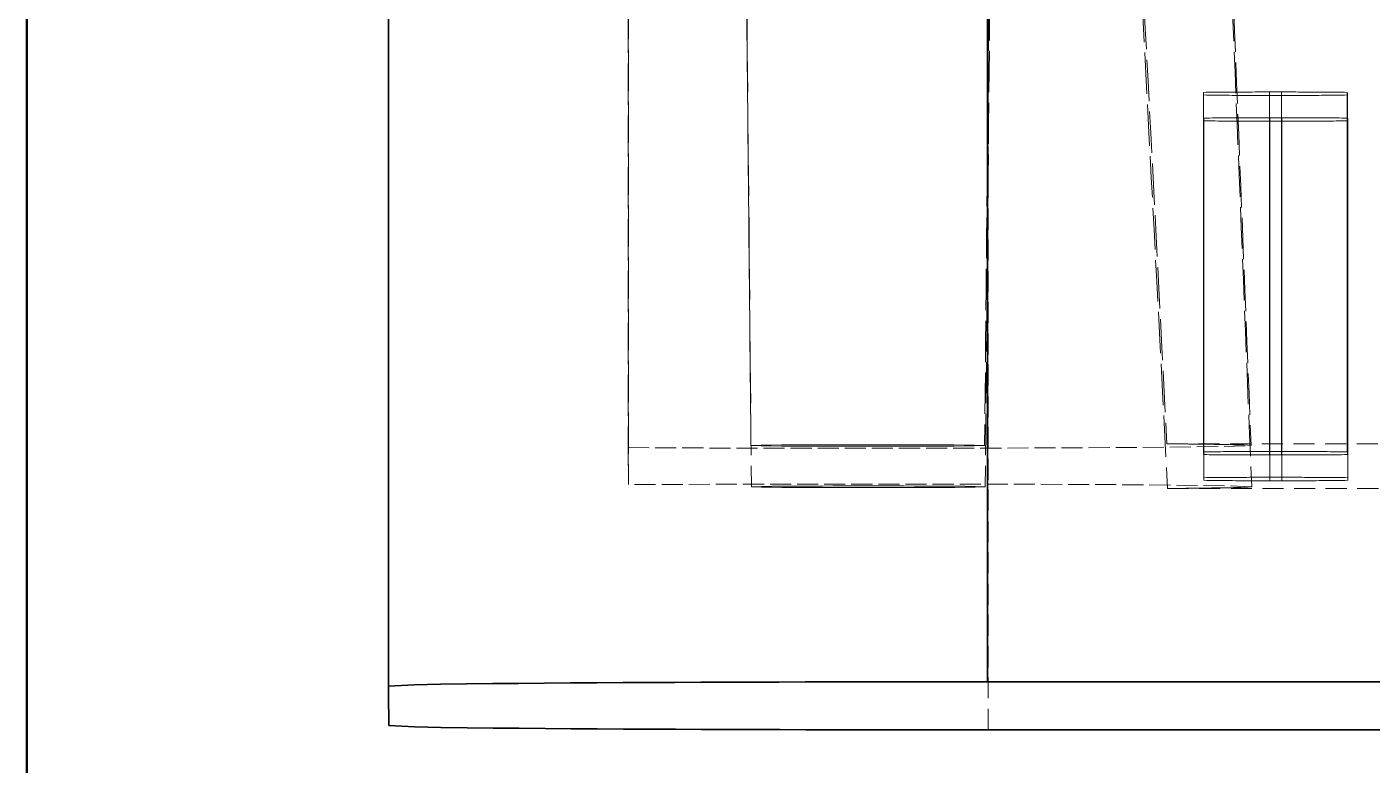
# Model space of a CAD drawing. Header units: millimetres. Extents: x 10 to 410, y 10 to 287.
# Drawn here: x 10 to 41.89, y 201.7 to 219.2 of the extents above; entities that cross this region are included whole.
import ezdxf

# ---------------------------------------------------------------- set-up
doc = ezdxf.new("R2010")
doc.units = ezdxf.units.MM
doc.linetypes.add('DASHED', pattern=[0.75, 0.5, -0.25])
for name, color, linetype, lineweight in [('BORDER', 7, 'CONTINUOUS', 50), ('HIDDEN', 8, 'DASHED', 18), ('VISIBLE', 7, 'CONTINUOUS', 35)]:
    doc.layers.add(name, color=color, linetype=linetype, lineweight=lineweight)

msp = doc.modelspace()

# ---------------------------------------------------------------- linework, layer by layer
at = {"layer": 'BORDER'}
msp.add_lwpolyline([(10, 10), (410, 10), (410, 287), (10, 287)], close=True, dxfattribs=at)
at = {"layer": 'HIDDEN'}
for points in [[(37.024, 209.321), (36.961, 210.551), (36.897, 211.78), (36.834, 213.009), (36.77, 214.239), (36.706, 215.468), (36.641, 216.697), (36.577, 217.926), (36.512, 219.156), (36.447, 220.385), (36.381, 221.614), (36.316, 222.843), (36.25, 224.073), (36.183, 225.302), (36.117, 226.531), (36.05, 227.76), (35.983, 228.989), (35.915, 230.218), (35.847, 231.448), (35.779, 232.677), (35.71, 233.906), (35.641, 235.135), (35.571, 236.364), (35.501, 237.593)], [(24.251, 209.23), (24.251, 210.459), (24.251, 211.689), (24.251, 212.919), (24.251, 214.148), (24.251, 215.378), (24.251, 216.608), (24.251, 217.837), (24.251, 219.067), (24.251, 220.297), (24.251, 221.526), (24.251, 222.756), (24.251, 223.986), (24.251, 225.215), (24.251, 226.445), (24.251, 227.675), (24.251, 228.904), (24.251, 230.134), (24.251, 231.364), (24.251, 232.593), (24.251, 233.823), (24.251, 235.053), (24.251, 236.282), (24.251, 237.512)], [(27.163, 209.28), (27.152, 210.51), (27.14, 211.739), (27.128, 212.968), (27.116, 214.197), (27.105, 215.426), (27.093, 216.656), (27.081, 217.885), (27.07, 219.114), (27.058, 220.343), (27.046, 221.572), (27.035, 222.802), (27.023, 224.031), (27.011, 225.26), (26.999, 226.489), (26.988, 227.718), (26.976, 228.948), (26.964, 230.177), (26.953, 231.406), (26.941, 232.635), (26.929, 233.864), (26.917, 235.093), (26.906, 236.323), (26.894, 237.552)], [(32.704, 209.28), (32.716, 210.51), (32.727, 211.739), (32.739, 212.968), (32.751, 214.197), (32.763, 215.426), (32.774, 216.656), (32.786, 217.885), (32.798, 219.114), (32.809, 220.343), (32.821, 221.572), (32.833, 222.802), (32.845, 224.031), (32.856, 225.26), (32.868, 226.489), (32.88, 227.718), (32.891, 228.948), (32.903, 230.177), (32.915, 231.406), (32.927, 232.635), (32.938, 233.864), (32.95, 235.093), (32.962, 236.323), (32.973, 237.552)], [(37.89, 237.552), (37.939, 236.323), (37.988, 235.094), (38.037, 233.864), (38.086, 232.635), (38.136, 231.406), (38.185, 230.177), (38.234, 228.948), (38.283, 227.718), (38.332, 226.489), (38.381, 225.26), (38.431, 224.031), (38.48, 222.802), (38.529, 221.572), (38.578, 220.343), (38.627, 219.114), (38.676, 217.885), (38.726, 216.656), (38.775, 215.426), (38.824, 214.197), (38.873, 212.968), (38.922, 211.739), (38.971, 210.51), (39.021, 209.28)], [(18.581, 202.64), (18.581, 204.122), (18.581, 205.604), (18.581, 207.087), (18.581, 208.569), (18.581, 210.052), (18.581, 211.534), (18.581, 213.017), (18.581, 214.499), (18.581, 215.982), (18.581, 217.464), (18.581, 218.946), (18.581, 220.429), (18.581, 221.911), (18.581, 223.394), (18.581, 224.876), (18.581, 226.359), (18.581, 227.841), (18.581, 229.324), (18.581, 230.806), (18.581, 232.288), (18.581, 233.771), (18.581, 235.253), (18.581, 236.736)], [(32.789, 202.538), (32.789, 204.02), (32.789, 205.503), (32.789, 206.985), (32.789, 208.467), (32.789, 209.95), (32.789, 211.432), (32.789, 212.915), (32.789, 214.397), (32.789, 215.88), (32.789, 217.362), (32.789, 218.844), (32.789, 220.327), (32.789, 221.809), (32.789, 223.292), (32.789, 224.774), (32.789, 226.257), (32.789, 227.739), (32.789, 229.222), (32.789, 230.704), (32.789, 232.186), (32.789, 233.669), (32.789, 235.151), (32.789, 236.634)], [(24.263, 236.613), (24.263, 235.385), (24.263, 234.156), (24.263, 232.927), (24.263, 231.698), (24.263, 230.47), (24.263, 229.241), (24.263, 228.012), (24.263, 226.783), (24.263, 225.555), (24.263, 224.326), (24.263, 223.097), (24.263, 221.869), (24.263, 220.64), (24.263, 219.411), (24.263, 218.182), (24.263, 216.954), (24.263, 215.725), (24.263, 214.496), (24.263, 213.268), (24.263, 212.039), (24.263, 210.81), (24.263, 209.581), (24.263, 208.353)], [(27.176, 208.302), (27.165, 209.531), (27.153, 210.76), (27.141, 211.989), (27.129, 213.219), (27.118, 214.448), (27.106, 215.677), (27.094, 216.906), (27.083, 218.135), (27.071, 219.365), (27.059, 220.594), (27.048, 221.823), (27.036, 223.052), (27.024, 224.281), (27.012, 225.511), (27.001, 226.74), (26.989, 227.969), (26.977, 229.198), (26.966, 230.427), (26.954, 231.657), (26.942, 232.886), (26.93, 234.115), (26.919, 235.344), (26.907, 236.573)], [(32.717, 208.302), (32.729, 209.531), (32.74, 210.76), (32.752, 211.989), (32.764, 213.219), (32.776, 214.448), (32.787, 215.677), (32.799, 216.906), (32.811, 218.135), (32.822, 219.365), (32.834, 220.594), (32.846, 221.823), (32.858, 223.052), (32.869, 224.281), (32.881, 225.511), (32.893, 226.74), (32.904, 227.969), (32.916, 229.198), (32.928, 230.427), (32.94, 231.657), (32.951, 232.886), (32.963, 234.115), (32.975, 235.344), (32.986, 236.573)], [(37.038, 208.261), (36.975, 209.49), (36.911, 210.72), (36.848, 211.949), (36.784, 213.178), (36.72, 214.408), (36.655, 215.637), (36.591, 216.866), (36.526, 218.096), (36.461, 219.325), (36.396, 220.554), (36.33, 221.783), (36.264, 223.013), (36.198, 224.242), (36.131, 225.471), (36.064, 226.7), (35.997, 227.929), (35.929, 229.158), (35.861, 230.387), (35.793, 231.616), (35.724, 232.845), (35.655, 234.075), (35.585, 235.304), (35.515, 236.533)], [(37.903, 236.573), (37.952, 235.344), (38.001, 234.115), (38.05, 232.886), (38.099, 231.657), (38.149, 230.427), (38.198, 229.198), (38.247, 227.969), (38.296, 226.74), (38.345, 225.511), (38.394, 224.281), (38.444, 223.052), (38.493, 221.823), (38.542, 220.594), (38.591, 219.365), (38.64, 218.135), (38.689, 216.906), (38.739, 215.677), (38.788, 214.448), (38.837, 213.219), (38.886, 211.989), (38.935, 210.76), (38.984, 209.531), (39.034, 208.302)], [(37.892, 217.651), (37.959, 217.654), (38.027, 217.655), (38.095, 217.656), (38.163, 217.657), (38.231, 217.658), (38.299, 217.658), (38.367, 217.659), (38.435, 217.659), (38.503, 217.659), (38.571, 217.66), (38.639, 217.66), (38.707, 217.66), (38.775, 217.661), (38.843, 217.661), (38.911, 217.661), (38.979, 217.661), (39.047, 217.661), (39.115, 217.662), (39.183, 217.662), (39.251, 217.662), (39.318, 217.662), (39.386, 217.662), (39.454, 217.662)], [(37.892, 217.651), (37.892, 217.648), (37.892, 217.645), (37.892, 217.643), (37.892, 217.64), (37.892, 217.638), (37.892, 217.635), (37.892, 217.633), (37.892, 217.63), (37.892, 217.627), (37.892, 217.625), (37.892, 217.622), (37.892, 217.62), (37.892, 217.617), (37.892, 217.615), (37.892, 217.612), (37.892, 217.609), (37.892, 217.607), (37.892, 217.604), (37.892, 217.602), (37.892, 217.599), (37.892, 217.597), (37.892, 217.594), (37.893, 217.591)], [(37.892, 217.651), (37.892, 217.651), (37.892, 217.651), (37.892, 217.651), (37.892, 217.651), (37.892, 217.651), (37.892, 217.651), (37.892, 217.651), (37.892, 217.651), (37.892, 217.651), (37.892, 217.651), (37.892, 217.651), (37.892, 217.651), (37.892, 217.651), (37.892, 217.651), (37.892, 217.651), (37.892, 217.651), (37.892, 217.651), (37.892, 217.651), (37.892, 217.651), (37.892, 217.651), (37.892, 217.651), (37.892, 217.651), (37.892, 217.651)], [(37.892, 209.127), (37.892, 209.497), (37.892, 209.868), (37.892, 210.238), (37.892, 210.609), (37.892, 210.98), (37.892, 211.35), (37.892, 211.721), (37.892, 212.091), (37.892, 212.462), (37.892, 212.833), (37.892, 213.203), (37.892, 213.574), (37.892, 213.944), (37.892, 214.315), (37.892, 214.686), (37.892, 215.056), (37.892, 215.427), (37.892, 215.798), (37.892, 216.168), (37.892, 216.539), (37.892, 216.909), (37.892, 217.28), (37.892, 217.651)], [(37.892, 209.127), (37.892, 209.497), (37.892, 209.868), (37.892, 210.238), (37.892, 210.609), (37.892, 210.98), (37.892, 211.35), (37.892, 211.721), (37.892, 212.091), (37.892, 212.462), (37.892, 212.833), (37.892, 213.203), (37.892, 213.574), (37.892, 213.944), (37.892, 214.315), (37.892, 214.686), (37.892, 215.056), (37.892, 215.427), (37.892, 215.798), (37.892, 216.168), (37.892, 216.539), (37.892, 216.909), (37.892, 217.28), (37.892, 217.651)], [(37.893, 217.591), (37.96, 217.588), (38.028, 217.587), (38.096, 217.586), (38.164, 217.585), (38.232, 217.584), (38.3, 217.584), (38.368, 217.583), (38.436, 217.583), (38.504, 217.583), (38.572, 217.582), (38.64, 217.582), (38.708, 217.582), (38.776, 217.581), (38.844, 217.581), (38.912, 217.581), (38.98, 217.581), (39.048, 217.581), (39.116, 217.581), (39.184, 217.58), (39.252, 217.58), (39.32, 217.58), (39.387, 217.58), (39.455, 217.58)], [(37.893, 209.067), (37.893, 209.438), (37.893, 209.809), (37.893, 210.179), (37.893, 210.55), (37.893, 210.92), (37.893, 211.291), (37.893, 211.662), (37.893, 212.032), (37.893, 212.403), (37.893, 212.774), (37.893, 213.144), (37.893, 213.515), (37.893, 213.885), (37.893, 214.256), (37.893, 214.627), (37.893, 214.997), (37.893, 215.368), (37.893, 215.738), (37.893, 216.109), (37.893, 216.48), (37.893, 216.85), (37.893, 217.221), (37.893, 217.591)], [(39.454, 217.662), (39.467, 217.662), (39.479, 217.662), (39.491, 217.662), (39.504, 217.662), (39.516, 217.662), (39.528, 217.662), (39.541, 217.662), (39.553, 217.662), (39.566, 217.662), (39.578, 217.662), (39.59, 217.662), (39.603, 217.662), (39.615, 217.662), (39.627, 217.662), (39.64, 217.662), (39.652, 217.662), (39.664, 217.662), (39.677, 217.662), (39.689, 217.662), (39.701, 217.662), (39.714, 217.662), (39.726, 217.662), (39.738, 217.662)], [(39.454, 209.138), (39.454, 209.508), (39.454, 209.879), (39.454, 210.25), (39.454, 210.62), (39.454, 210.991), (39.454, 211.361), (39.454, 211.732), (39.454, 212.103), (39.454, 212.473), (39.454, 212.844), (39.454, 213.214), (39.454, 213.585), (39.454, 213.956), (39.454, 214.326), (39.454, 214.697), (39.454, 215.068), (39.454, 215.438), (39.454, 215.809), (39.454, 216.179), (39.454, 216.55), (39.454, 216.921), (39.454, 217.291), (39.454, 217.662)], [(39.455, 217.58), (39.468, 217.58), (39.48, 217.58), (39.493, 217.58), (39.505, 217.58), (39.517, 217.58), (39.53, 217.58), (39.542, 217.58), (39.554, 217.58), (39.567, 217.58), (39.579, 217.58), (39.591, 217.58), (39.604, 217.58), (39.616, 217.58), (39.628, 217.58), (39.641, 217.58), (39.653, 217.58), (39.665, 217.58), (39.678, 217.58), (39.69, 217.58), (39.703, 217.58), (39.715, 217.58), (39.727, 217.58), (39.74, 217.58)], [(39.455, 209.056), (39.455, 209.427), (39.455, 209.797), (39.455, 210.168), (39.455, 210.539), (39.455, 210.909), (39.455, 211.28), (39.455, 211.65), (39.455, 212.021), (39.455, 212.392), (39.455, 212.762), (39.455, 213.133), (39.455, 213.504), (39.455, 213.874), (39.455, 214.245), (39.455, 214.615), (39.455, 214.986), (39.455, 215.357), (39.455, 215.727), (39.455, 216.098), (39.455, 216.468), (39.455, 216.839), (39.455, 217.21), (39.455, 217.58)], [(39.738, 217.662), (39.806, 217.662), (39.874, 217.662), (39.942, 217.662), (40.01, 217.662), (40.078, 217.662), (40.146, 217.661), (40.214, 217.661), (40.282, 217.661), (40.35, 217.661), (40.418, 217.661), (40.486, 217.66), (40.554, 217.66), (40.622, 217.66), (40.69, 217.659), (40.758, 217.659), (40.826, 217.659), (40.894, 217.658), (40.962, 217.658), (41.03, 217.657), (41.098, 217.656), (41.166, 217.655), (41.234, 217.654), (41.301, 217.651)], [(39.738, 209.138), (39.738, 209.508), (39.738, 209.879), (39.738, 210.25), (39.738, 210.62), (39.738, 210.991), (39.738, 211.361), (39.738, 211.732), (39.738, 212.103), (39.738, 212.473), (39.738, 212.844), (39.738, 213.214), (39.738, 213.585), (39.738, 213.956), (39.738, 214.326), (39.738, 214.697), (39.738, 215.068), (39.738, 215.438), (39.738, 215.809), (39.738, 216.179), (39.738, 216.55), (39.738, 216.921), (39.738, 217.291), (39.738, 217.662)], [(39.74, 217.58), (39.808, 217.58), (39.875, 217.58), (39.943, 217.58), (40.011, 217.58), (40.079, 217.581), (40.147, 217.581), (40.215, 217.581), (40.283, 217.581), (40.351, 217.581), (40.419, 217.581), (40.487, 217.582), (40.555, 217.582), (40.623, 217.582), (40.691, 217.583), (40.759, 217.583), (40.827, 217.583), (40.895, 217.584), (40.963, 217.584), (41.031, 217.585), (41.099, 217.586), (41.166, 217.587), (41.234, 217.588), (41.302, 217.591)], [(39.74, 209.056), (39.74, 209.427), (39.74, 209.797), (39.74, 210.168), (39.74, 210.539), (39.74, 210.909), (39.74, 211.28), (39.74, 211.65), (39.74, 212.021), (39.74, 212.392), (39.74, 212.762), (39.74, 213.133), (39.74, 213.504), (39.74, 213.874), (39.74, 214.245), (39.74, 214.615), (39.74, 214.986), (39.74, 215.357), (39.74, 215.727), (39.74, 216.098), (39.74, 216.468), (39.74, 216.839), (39.74, 217.21), (39.74, 217.58)], [(41.301, 217.651), (41.301, 217.648), (41.301, 217.645), (41.302, 217.643), (41.302, 217.64), (41.302, 217.638), (41.302, 217.635), (41.302, 217.633), (41.302, 217.63), (41.302, 217.627), (41.302, 217.625), (41.302, 217.622), (41.302, 217.62), (41.302, 217.617), (41.302, 217.615), (41.302, 217.612), (41.302, 217.609), (41.302, 217.607), (41.302, 217.604), (41.302, 217.602), (41.302, 217.599), (41.302, 217.597), (41.302, 217.594), (41.302, 217.591)], [(41.301, 209.127), (41.301, 209.497), (41.301, 209.868), (41.301, 210.238), (41.301, 210.609), (41.301, 210.98), (41.301, 211.35), (41.301, 211.721), (41.301, 212.091), (41.301, 212.462), (41.301, 212.833), (41.301, 213.203), (41.301, 213.574), (41.301, 213.944), (41.301, 214.315), (41.301, 214.686), (41.301, 215.056), (41.301, 215.427), (41.301, 215.798), (41.301, 216.168), (41.301, 216.539), (41.301, 216.909), (41.301, 217.28), (41.301, 217.651)], [(41.302, 217.591), (41.302, 217.591), (41.302, 217.591), (41.302, 217.591), (41.302, 217.591), (41.302, 217.591), (41.302, 217.591), (41.302, 217.591), (41.302, 217.591), (41.302, 217.591), (41.302, 217.591), (41.302, 217.591), (41.302, 217.591), (41.302, 217.591), (41.302, 217.591), (41.302, 217.591), (41.302, 217.591), (41.302, 217.591), (41.302, 217.591), (41.302, 217.591), (41.302, 217.591), (41.302, 217.591), (41.302, 217.591), (41.302, 217.591)], [(41.302, 209.067), (41.302, 209.438), (41.302, 209.809), (41.302, 210.179), (41.302, 210.55), (41.302, 210.92), (41.302, 211.291), (41.302, 211.662), (41.302, 212.032), (41.302, 212.403), (41.302, 212.774), (41.302, 213.144), (41.302, 213.515), (41.302, 213.885), (41.302, 214.256), (41.302, 214.627), (41.302, 214.997), (41.302, 215.368), (41.302, 215.738), (41.302, 216.109), (41.302, 216.48), (41.302, 216.85), (41.302, 217.221), (41.302, 217.591)], [(41.302, 209.067), (41.302, 209.438), (41.302, 209.809), (41.302, 210.179), (41.302, 210.55), (41.302, 210.92), (41.302, 211.291), (41.302, 211.662), (41.302, 212.032), (41.302, 212.403), (41.302, 212.774), (41.302, 213.144), (41.302, 213.515), (41.302, 213.885), (41.302, 214.256), (41.302, 214.627), (41.302, 214.997), (41.302, 215.368), (41.302, 215.738), (41.302, 216.109), (41.302, 216.48), (41.302, 216.85), (41.302, 217.221), (41.302, 217.591)], [(37.9, 217.039), (37.968, 217.042), (38.036, 217.044), (38.103, 217.045), (38.171, 217.045), (38.239, 217.046), (38.307, 217.047), (38.375, 217.047), (38.443, 217.047), (38.511, 217.048), (38.579, 217.048), (38.647, 217.049), (38.715, 217.049), (38.783, 217.049), (38.851, 217.049), (38.919, 217.049), (38.987, 217.05), (39.055, 217.05), (39.123, 217.05), (39.191, 217.05), (39.259, 217.05), (39.327, 217.05), (39.395, 217.05), (39.462, 217.05)], [(37.9, 217.039), (37.9, 217.036), (37.9, 217.034), (37.9, 217.031), (37.9, 217.029), (37.9, 217.026), (37.9, 217.024), (37.9, 217.021), (37.9, 217.018), (37.9, 217.016), (37.9, 217.013), (37.9, 217.011), (37.9, 217.008), (37.9, 217.006), (37.9, 217.003), (37.9, 217), (37.9, 216.998), (37.9, 216.995), (37.9, 216.993), (37.9, 216.99), (37.901, 216.988), (37.901, 216.985), (37.901, 216.982), (37.901, 216.98)], [(37.9, 217.039), (37.9, 217.039), (37.9, 217.039), (37.9, 217.039), (37.9, 217.039), (37.9, 217.039), (37.9, 217.039), (37.9, 217.039), (37.9, 217.039), (37.9, 217.039), (37.9, 217.039), (37.9, 217.039), (37.9, 217.039), (37.9, 217.039), (37.9, 217.039), (37.9, 217.039), (37.9, 217.039), (37.9, 217.039), (37.9, 217.039), (37.9, 217.039), (37.9, 217.039), (37.9, 217.039), (37.9, 217.039), (37.9, 217.039)], [(37.9, 208.515), (37.9, 208.886), (37.9, 209.256), (37.9, 209.627), (37.9, 209.997), (37.9, 210.368), (37.9, 210.739), (37.9, 211.109), (37.9, 211.48), (37.9, 211.85), (37.9, 212.221), (37.9, 212.592), (37.9, 212.962), (37.9, 213.333), (37.9, 213.703), (37.9, 214.074), (37.9, 214.445), (37.9, 214.815), (37.9, 215.186), (37.9, 215.557), (37.9, 215.927), (37.9, 216.298), (37.9, 216.668), (37.9, 217.039)], [(37.9, 208.515), (37.9, 208.886), (37.9, 209.256), (37.9, 209.627), (37.9, 209.997), (37.9, 210.368), (37.9, 210.739), (37.9, 211.109), (37.9, 211.48), (37.9, 211.85), (37.9, 212.221), (37.9, 212.592), (37.9, 212.962), (37.9, 213.333), (37.9, 213.703), (37.9, 214.074), (37.9, 214.445), (37.9, 214.815), (37.9, 215.186), (37.9, 215.557), (37.9, 215.927), (37.9, 216.298), (37.9, 216.668), (37.9, 217.039)], [(37.901, 216.98), (37.968, 216.977), (38.036, 216.975), (38.104, 216.974), (38.172, 216.974), (38.24, 216.973), (38.308, 216.972), (38.376, 216.972), (38.444, 216.971), (38.512, 216.971), (38.58, 216.971), (38.648, 216.97), (38.716, 216.97), (38.784, 216.97), (38.852, 216.97), (38.92, 216.969), (38.988, 216.969), (39.056, 216.969), (39.124, 216.969), (39.192, 216.969), (39.26, 216.969), (39.328, 216.969), (39.396, 216.969), (39.464, 216.969)], [(37.901, 208.456), (37.901, 208.826), (37.901, 209.197), (37.901, 209.568), (37.901, 209.938), (37.901, 210.309), (37.901, 210.679), (37.901, 211.05), (37.901, 211.421), (37.901, 211.791), (37.901, 212.162), (37.901, 212.533), (37.901, 212.903), (37.901, 213.274), (37.901, 213.644), (37.901, 214.015), (37.901, 214.386), (37.901, 214.756), (37.901, 215.127), (37.901, 215.497), (37.901, 215.868), (37.901, 216.239), (37.901, 216.609), (37.901, 216.98)], [(39.462, 217.05), (39.475, 217.05), (39.487, 217.05), (39.5, 217.05), (39.512, 217.05), (39.524, 217.05), (39.537, 217.05), (39.549, 217.05), (39.561, 217.05), (39.574, 217.05), (39.586, 217.05), (39.598, 217.05), (39.611, 217.05), (39.623, 217.05), (39.635, 217.05), (39.648, 217.05), (39.66, 217.05), (39.672, 217.05), (39.685, 217.05), (39.697, 217.05), (39.71, 217.05), (39.722, 217.05), (39.734, 217.05), (39.747, 217.05)], [(39.462, 208.526), (39.462, 208.897), (39.462, 209.267), (39.462, 209.638), (39.462, 210.009), (39.462, 210.379), (39.462, 210.75), (39.462, 211.12), (39.462, 211.491), (39.462, 211.862), (39.462, 212.232), (39.462, 212.603), (39.462, 212.973), (39.462, 213.344), (39.462, 213.715), (39.462, 214.085), (39.462, 214.456), (39.462, 214.827), (39.462, 215.197), (39.462, 215.568), (39.462, 215.938), (39.462, 216.309), (39.462, 216.68), (39.462, 217.05)], [(39.464, 216.969), (39.476, 216.969), (39.488, 216.969), (39.501, 216.969), (39.513, 216.969), (39.525, 216.969), (39.538, 216.969), (39.55, 216.969), (39.562, 216.969), (39.575, 216.969), (39.587, 216.969), (39.599, 216.969), (39.612, 216.969), (39.624, 216.969), (39.637, 216.969), (39.649, 216.969), (39.661, 216.969), (39.674, 216.969), (39.686, 216.969), (39.698, 216.969), (39.711, 216.969), (39.723, 216.969), (39.735, 216.969), (39.748, 216.969)], [(39.464, 208.445), (39.464, 208.815), (39.464, 209.186), (39.464, 209.556), (39.464, 209.927), (39.464, 210.298), (39.464, 210.668), (39.464, 211.039), (39.464, 211.409), (39.464, 211.78), (39.464, 212.151), (39.464, 212.521), (39.464, 212.892), (39.464, 213.263), (39.464, 213.633), (39.464, 214.004), (39.464, 214.374), (39.464, 214.745), (39.464, 215.116), (39.464, 215.486), (39.464, 215.857), (39.464, 216.227), (39.464, 216.598), (39.464, 216.969)], [(39.747, 217.05), (39.815, 217.05), (39.883, 217.05), (39.951, 217.05), (40.018, 217.05), (40.086, 217.05), (40.154, 217.05), (40.222, 217.05), (40.29, 217.049), (40.358, 217.049), (40.426, 217.049), (40.494, 217.049), (40.562, 217.049), (40.63, 217.048), (40.698, 217.048), (40.766, 217.047), (40.834, 217.047), (40.902, 217.047), (40.97, 217.046), (41.038, 217.045), (41.106, 217.045), (41.174, 217.044), (41.242, 217.042), (41.31, 217.039)], [(39.747, 208.526), (39.747, 208.897), (39.747, 209.267), (39.747, 209.638), (39.747, 210.009), (39.747, 210.379), (39.747, 210.75), (39.747, 211.12), (39.747, 211.491), (39.747, 211.862), (39.747, 212.232), (39.747, 212.603), (39.747, 212.973), (39.747, 213.344), (39.747, 213.715), (39.747, 214.085), (39.747, 214.456), (39.747, 214.827), (39.747, 215.197), (39.747, 215.568), (39.747, 215.938), (39.747, 216.309), (39.747, 216.68), (39.747, 217.05)], [(39.748, 216.969), (39.816, 216.969), (39.884, 216.969), (39.952, 216.969), (40.02, 216.969), (40.087, 216.969), (40.155, 216.969), (40.223, 216.969), (40.291, 216.969), (40.359, 216.97), (40.427, 216.97), (40.495, 216.97), (40.563, 216.97), (40.631, 216.971), (40.699, 216.971), (40.767, 216.971), (40.835, 216.972), (40.903, 216.972), (40.971, 216.973), (41.039, 216.974), (41.107, 216.974), (41.175, 216.975), (41.243, 216.977), (41.31, 216.98)], [(39.748, 208.445), (39.748, 208.815), (39.748, 209.186), (39.748, 209.556), (39.748, 209.927), (39.748, 210.298), (39.748, 210.668), (39.748, 211.039), (39.748, 211.409), (39.748, 211.78), (39.748, 212.151), (39.748, 212.521), (39.748, 212.892), (39.748, 213.263), (39.748, 213.633), (39.748, 214.004), (39.748, 214.374), (39.748, 214.745), (39.748, 215.116), (39.748, 215.486), (39.748, 215.857), (39.748, 216.227), (39.748, 216.598), (39.748, 216.969)], [(41.31, 217.039), (41.31, 217.036), (41.31, 217.034), (41.31, 217.031), (41.31, 217.029), (41.31, 217.026), (41.31, 217.024), (41.31, 217.021), (41.31, 217.018), (41.31, 217.016), (41.31, 217.013), (41.31, 217.011), (41.31, 217.008), (41.31, 217.006), (41.31, 217.003), (41.31, 217), (41.31, 216.998), (41.31, 216.995), (41.31, 216.993), (41.31, 216.99), (41.31, 216.988), (41.31, 216.985), (41.31, 216.982), (41.31, 216.98)], [(41.31, 208.515), (41.31, 208.886), (41.31, 209.256), (41.31, 209.627), (41.31, 209.997), (41.31, 210.368), (41.31, 210.739), (41.31, 211.109), (41.31, 211.48), (41.31, 211.85), (41.31, 212.221), (41.31, 212.592), (41.31, 212.962), (41.31, 213.333), (41.31, 213.703), (41.31, 214.074), (41.31, 214.445), (41.31, 214.815), (41.31, 215.186), (41.31, 215.557), (41.31, 215.927), (41.31, 216.298), (41.31, 216.668), (41.31, 217.039)], [(41.31, 216.98), (41.31, 216.98), (41.31, 216.98), (41.31, 216.98), (41.31, 216.98), (41.31, 216.98), (41.31, 216.98), (41.31, 216.98), (41.31, 216.98), (41.31, 216.98), (41.31, 216.98), (41.31, 216.98), (41.31, 216.98), (41.31, 216.98), (41.31, 216.98), (41.31, 216.98), (41.31, 216.98), (41.31, 216.98), (41.31, 216.98), (41.31, 216.98), (41.31, 216.98), (41.31, 216.98), (41.31, 216.98), (41.31, 216.98)], [(41.31, 208.456), (41.31, 208.826), (41.31, 209.197), (41.31, 209.568), (41.31, 209.938), (41.31, 210.309), (41.31, 210.679), (41.31, 211.05), (41.31, 211.421), (41.31, 211.791), (41.31, 212.162), (41.31, 212.533), (41.31, 212.903), (41.31, 213.274), (41.31, 213.644), (41.31, 214.015), (41.31, 214.386), (41.31, 214.756), (41.31, 215.127), (41.31, 215.497), (41.31, 215.868), (41.31, 216.239), (41.31, 216.609), (41.31, 216.98)], [(41.31, 208.456), (41.31, 208.826), (41.31, 209.197), (41.31, 209.568), (41.31, 209.938), (41.31, 210.309), (41.31, 210.679), (41.31, 211.05), (41.31, 211.421), (41.31, 211.791), (41.31, 212.162), (41.31, 212.533), (41.31, 212.903), (41.31, 213.274), (41.31, 213.644), (41.31, 214.015), (41.31, 214.386), (41.31, 214.756), (41.31, 215.127), (41.31, 215.497), (41.31, 215.868), (41.31, 216.239), (41.31, 216.609), (41.31, 216.98)], [(24.251, 209.23), (24.894, 209.226), (25.536, 209.223), (26.178, 209.221), (26.82, 209.219), (27.462, 209.218), (28.105, 209.217), (28.747, 209.216), (29.389, 209.215), (30.031, 209.215), (30.673, 209.215), (31.315, 209.216), (31.958, 209.217), (32.6, 209.218), (33.242, 209.22), (33.884, 209.222), (34.526, 209.224), (35.169, 209.227), (35.811, 209.231), (36.453, 209.235), (37.095, 209.24), (37.737, 209.247), (38.379, 209.256), (39.021, 209.28)], [(24.251, 209.23), (24.252, 209.191), (24.253, 209.153), (24.253, 209.115), (24.254, 209.077), (24.254, 209.039), (24.255, 209.001), (24.255, 208.963), (24.256, 208.925), (24.256, 208.886), (24.257, 208.848), (24.257, 208.81), (24.258, 208.772), (24.258, 208.734), (24.259, 208.696), (24.259, 208.658), (24.26, 208.62), (24.26, 208.581), (24.261, 208.543), (24.261, 208.505), (24.262, 208.467), (24.262, 208.429), (24.263, 208.391), (24.263, 208.353)], [(27.163, 209.28), (27.404, 209.289), (27.645, 209.292), (27.886, 209.294), (28.127, 209.296), (28.368, 209.297), (28.609, 209.298), (28.849, 209.299), (29.09, 209.299), (29.331, 209.3), (29.572, 209.3), (29.813, 209.3), (30.054, 209.3), (30.295, 209.3), (30.536, 209.3), (30.777, 209.299), (31.018, 209.299), (31.259, 209.298), (31.5, 209.297), (31.741, 209.296), (31.982, 209.294), (32.222, 209.292), (32.463, 209.289), (32.704, 209.28)], [(32.704, 209.28), (32.464, 209.272), (32.223, 209.269), (31.982, 209.267), (31.741, 209.265), (31.5, 209.264), (31.259, 209.263), (31.018, 209.262), (30.777, 209.262), (30.536, 209.261), (30.295, 209.261), (30.054, 209.261), (29.813, 209.261), (29.572, 209.261), (29.331, 209.261), (29.09, 209.262), (28.85, 209.262), (28.609, 209.263), (28.368, 209.264), (28.127, 209.265), (27.886, 209.267), (27.645, 209.269), (27.404, 209.272), (27.163, 209.28)], [(32.704, 209.28), (32.704, 209.28), (32.704, 209.28), (32.704, 209.28), (32.704, 209.28), (32.704, 209.28), (32.704, 209.28), (32.704, 209.28), (32.704, 209.28), (32.704, 209.28), (32.704, 209.28), (32.704, 209.28), (32.704, 209.28), (32.704, 209.28), (32.704, 209.28), (32.704, 209.28), (32.704, 209.28), (32.704, 209.28), (32.704, 209.28), (32.704, 209.28), (32.704, 209.28), (32.704, 209.28), (32.704, 209.28), (32.704, 209.28)], [(39.021, 209.28), (38.935, 209.289), (38.848, 209.293), (38.761, 209.296), (38.674, 209.298), (38.587, 209.3), (38.5, 209.302), (38.414, 209.304), (38.327, 209.305), (38.24, 209.307), (38.153, 209.308), (38.066, 209.31), (37.979, 209.311), (37.892, 209.312), (37.806, 209.313), (37.719, 209.314), (37.632, 209.315), (37.545, 209.316), (37.458, 209.317), (37.371, 209.318), (37.284, 209.319), (37.197, 209.32), (37.111, 209.32), (37.024, 209.321)], [(37.024, 209.321), (43.325, 209.321), (49.627, 209.321), (55.929, 209.321), (62.23, 209.321), (68.532, 209.321), (74.834, 209.321), (81.135, 209.321), (87.437, 209.321), (93.739, 209.321), (100.04, 209.321), (106.342, 209.321), (112.644, 209.321), (118.945, 209.321), (125.247, 209.321), (131.549, 209.321), (137.85, 209.321), (144.152, 209.321), (150.454, 209.321), (156.755, 209.321), (163.057, 209.321), (169.359, 209.321), (175.661, 209.321), (181.962, 209.321)], [(37.892, 209.127), (37.959, 209.13), (38.027, 209.131), (38.095, 209.132), (38.163, 209.133), (38.231, 209.134), (38.299, 209.134), (38.367, 209.135), (38.435, 209.135), (38.503, 209.135), (38.571, 209.136), (38.639, 209.136), (38.707, 209.136), (38.775, 209.137), (38.843, 209.137), (38.911, 209.137), (38.979, 209.137), (39.047, 209.137), (39.115, 209.137), (39.183, 209.138), (39.251, 209.138), (39.318, 209.138), (39.386, 209.138), (39.454, 209.138)], [(37.892, 209.127), (37.892, 209.124), (37.892, 209.121), (37.892, 209.119), (37.892, 209.116), (37.892, 209.114), (37.892, 209.111), (37.892, 209.109), (37.892, 209.106), (37.892, 209.103), (37.892, 209.101), (37.892, 209.098), (37.892, 209.096), (37.892, 209.093), (37.892, 209.091), (37.892, 209.088), (37.892, 209.085), (37.892, 209.083), (37.892, 209.08), (37.892, 209.078), (37.892, 209.075), (37.892, 209.073), (37.892, 209.07), (37.893, 209.067)], [(37.892, 209.127), (37.892, 209.127), (37.892, 209.127), (37.892, 209.127), (37.892, 209.127), (37.892, 209.127), (37.892, 209.127), (37.892, 209.127), (37.892, 209.127), (37.892, 209.127), (37.892, 209.127), (37.892, 209.127), (37.892, 209.127), (37.892, 209.127), (37.892, 209.127), (37.892, 209.127), (37.892, 209.127), (37.892, 209.127), (37.892, 209.127), (37.892, 209.127), (37.892, 209.127), (37.892, 209.127), (37.892, 209.127), (37.892, 209.127)], [(37.893, 209.067), (37.96, 209.064), (38.028, 209.063), (38.096, 209.062), (38.164, 209.061), (38.232, 209.06), (38.3, 209.06), (38.368, 209.059), (38.436, 209.059), (38.504, 209.059), (38.572, 209.058), (38.64, 209.058), (38.708, 209.058), (38.776, 209.057), (38.844, 209.057), (38.912, 209.057), (38.98, 209.057), (39.048, 209.057), (39.116, 209.056), (39.184, 209.056), (39.252, 209.056), (39.32, 209.056), (39.387, 209.056), (39.455, 209.056)], [(39.454, 209.138), (39.467, 209.138), (39.479, 209.138), (39.491, 209.138), (39.504, 209.138), (39.516, 209.138), (39.528, 209.138), (39.541, 209.138), (39.553, 209.138), (39.566, 209.138), (39.578, 209.138), (39.59, 209.138), (39.603, 209.138), (39.615, 209.138), (39.627, 209.138), (39.64, 209.138), (39.652, 209.138), (39.664, 209.138), (39.677, 209.138), (39.689, 209.138), (39.701, 209.138), (39.714, 209.138), (39.726, 209.138), (39.738, 209.138)], [(39.455, 209.056), (39.468, 209.056), (39.48, 209.056), (39.493, 209.056), (39.505, 209.056), (39.517, 209.056), (39.53, 209.056), (39.542, 209.056), (39.554, 209.056), (39.567, 209.056), (39.579, 209.056), (39.591, 209.056), (39.604, 209.056), (39.616, 209.056), (39.628, 209.056), (39.641, 209.056), (39.653, 209.056), (39.665, 209.056), (39.678, 209.056), (39.69, 209.056), (39.703, 209.056), (39.715, 209.056), (39.727, 209.056), (39.74, 209.056)], [(39.738, 209.138), (39.806, 209.138), (39.874, 209.138), (39.942, 209.138), (40.01, 209.138), (40.078, 209.137), (40.146, 209.137), (40.214, 209.137), (40.282, 209.137), (40.35, 209.137), (40.418, 209.137), (40.486, 209.136), (40.554, 209.136), (40.622, 209.136), (40.69, 209.135), (40.758, 209.135), (40.826, 209.135), (40.894, 209.134), (40.962, 209.134), (41.03, 209.133), (41.098, 209.132), (41.166, 209.131), (41.234, 209.13), (41.301, 209.127)], [(39.74, 209.056), (39.808, 209.056), (39.875, 209.056), (39.943, 209.056), (40.011, 209.056), (40.079, 209.056), (40.147, 209.057), (40.215, 209.057), (40.283, 209.057), (40.351, 209.057), (40.419, 209.057), (40.487, 209.058), (40.555, 209.058), (40.623, 209.058), (40.691, 209.059), (40.759, 209.059), (40.827, 209.059), (40.895, 209.06), (40.963, 209.06), (41.031, 209.061), (41.099, 209.062), (41.166, 209.063), (41.234, 209.064), (41.302, 209.067)], [(41.301, 209.127), (41.301, 209.124), (41.301, 209.121), (41.302, 209.119), (41.302, 209.116), (41.302, 209.114), (41.302, 209.111), (41.302, 209.109), (41.302, 209.106), (41.302, 209.103), (41.302, 209.101), (41.302, 209.098), (41.302, 209.096), (41.302, 209.093), (41.302, 209.091), (41.302, 209.088), (41.302, 209.085), (41.302, 209.083), (41.302, 209.08), (41.302, 209.078), (41.302, 209.075), (41.302, 209.073), (41.302, 209.07), (41.302, 209.067)], [(41.302, 209.067), (41.302, 209.067), (41.302, 209.067), (41.302, 209.067), (41.302, 209.067), (41.302, 209.067), (41.302, 209.067), (41.302, 209.067), (41.302, 209.067), (41.302, 209.067), (41.302, 209.067), (41.302, 209.067), (41.302, 209.067), (41.302, 209.067), (41.302, 209.067), (41.302, 209.067), (41.302, 209.067), (41.302, 209.067), (41.302, 209.067), (41.302, 209.067), (41.302, 209.067), (41.302, 209.067), (41.302, 209.067), (41.302, 209.067)], [(39.034, 208.302), (38.392, 208.326), (37.75, 208.335), (37.108, 208.342), (36.466, 208.347), (35.824, 208.352), (35.181, 208.355), (34.539, 208.358), (33.897, 208.361), (33.255, 208.363), (32.612, 208.364), (31.97, 208.365), (31.328, 208.366), (30.686, 208.367), (30.043, 208.367), (29.401, 208.367), (28.759, 208.367), (28.117, 208.366), (27.474, 208.365), (26.832, 208.363), (26.19, 208.361), (25.548, 208.359), (24.905, 208.356), (24.263, 208.353)], [(27.176, 208.302), (27.417, 208.31), (27.658, 208.313), (27.899, 208.315), (28.14, 208.317), (28.381, 208.318), (28.622, 208.319), (28.862, 208.32), (29.103, 208.321), (29.344, 208.321), (29.585, 208.322), (29.826, 208.322), (30.067, 208.322), (30.308, 208.322), (30.549, 208.321), (30.79, 208.321), (31.031, 208.32), (31.272, 208.319), (31.513, 208.318), (31.754, 208.317), (31.995, 208.315), (32.235, 208.313), (32.476, 208.31), (32.717, 208.302)], [(32.717, 208.302), (32.477, 208.294), (32.236, 208.291), (31.995, 208.288), (31.754, 208.287), (31.513, 208.285), (31.272, 208.284), (31.031, 208.284), (30.79, 208.283), (30.549, 208.282), (30.308, 208.282), (30.067, 208.282), (29.826, 208.282), (29.585, 208.282), (29.344, 208.282), (29.103, 208.283), (28.863, 208.284), (28.622, 208.284), (28.381, 208.285), (28.14, 208.287), (27.899, 208.288), (27.658, 208.291), (27.417, 208.294), (27.176, 208.302)], [(32.717, 208.302), (32.717, 208.302), (32.717, 208.302), (32.717, 208.302), (32.717, 208.302), (32.717, 208.302), (32.717, 208.302), (32.717, 208.302), (32.717, 208.302), (32.717, 208.302), (32.717, 208.302), (32.717, 208.302), (32.717, 208.302), (32.717, 208.302), (32.717, 208.302), (32.717, 208.302), (32.717, 208.302), (32.717, 208.302), (32.717, 208.302), (32.717, 208.302), (32.717, 208.302), (32.717, 208.302), (32.717, 208.302), (32.717, 208.302)], [(37.038, 208.261), (37.125, 208.262), (37.211, 208.263), (37.298, 208.264), (37.385, 208.264), (37.472, 208.265), (37.559, 208.266), (37.646, 208.267), (37.732, 208.268), (37.819, 208.269), (37.906, 208.27), (37.993, 208.272), (38.08, 208.273), (38.166, 208.274), (38.253, 208.275), (38.34, 208.277), (38.427, 208.278), (38.514, 208.28), (38.601, 208.282), (38.687, 208.284), (38.774, 208.286), (38.861, 208.289), (38.948, 208.293), (39.034, 208.302)], [(37.038, 208.261), (43.524, 208.261), (50.011, 208.261), (56.497, 208.261), (62.983, 208.261), (69.47, 208.261), (75.956, 208.261), (82.443, 208.261), (88.929, 208.261), (95.416, 208.261), (101.902, 208.261), (108.388, 208.261), (114.875, 208.261), (121.361, 208.261), (127.848, 208.261), (134.334, 208.261), (140.82, 208.261), (147.307, 208.261), (153.793, 208.261), (160.28, 208.261), (166.766, 208.261), (173.253, 208.261), (179.739, 208.261), (186.225, 208.261)], [(37.9, 208.515), (37.968, 208.518), (38.036, 208.519), (38.103, 208.52), (38.171, 208.521), (38.239, 208.522), (38.307, 208.522), (38.375, 208.523), (38.443, 208.523), (38.511, 208.524), (38.579, 208.524), (38.647, 208.524), (38.715, 208.525), (38.783, 208.525), (38.851, 208.525), (38.919, 208.525), (38.987, 208.526), (39.055, 208.526), (39.123, 208.526), (39.191, 208.526), (39.259, 208.526), (39.327, 208.526), (39.395, 208.526), (39.462, 208.526)], [(37.9, 208.515), (37.9, 208.512), (37.9, 208.51), (37.9, 208.507), (37.9, 208.505), (37.9, 208.502), (37.9, 208.499), (37.9, 208.497), (37.9, 208.494), (37.9, 208.492), (37.9, 208.489), (37.9, 208.487), (37.9, 208.484), (37.9, 208.482), (37.9, 208.479), (37.9, 208.476), (37.9, 208.474), (37.9, 208.471), (37.9, 208.469), (37.9, 208.466), (37.901, 208.464), (37.901, 208.461), (37.901, 208.458), (37.901, 208.456)], [(37.9, 208.515), (37.9, 208.515), (37.9, 208.515), (37.9, 208.515), (37.9, 208.515), (37.9, 208.515), (37.9, 208.515), (37.9, 208.515), (37.9, 208.515), (37.9, 208.515), (37.9, 208.515), (37.9, 208.515), (37.9, 208.515), (37.9, 208.515), (37.9, 208.515), (37.9, 208.515), (37.9, 208.515), (37.9, 208.515), (37.9, 208.515), (37.9, 208.515), (37.9, 208.515), (37.9, 208.515), (37.9, 208.515), (37.9, 208.515)], [(37.901, 208.456), (37.968, 208.453), (38.036, 208.451), (38.104, 208.45), (38.172, 208.449), (38.24, 208.449), (38.308, 208.448), (38.376, 208.448), (38.444, 208.447), (38.512, 208.447), (38.58, 208.447), (38.648, 208.446), (38.716, 208.446), (38.784, 208.446), (38.852, 208.445), (38.92, 208.445), (38.988, 208.445), (39.056, 208.445), (39.124, 208.445), (39.192, 208.445), (39.26, 208.445), (39.328, 208.445), (39.396, 208.445), (39.464, 208.445)], [(39.462, 208.526), (39.475, 208.526), (39.487, 208.526), (39.5, 208.526), (39.512, 208.526), (39.524, 208.526), (39.537, 208.526), (39.549, 208.526), (39.561, 208.526), (39.574, 208.526), (39.586, 208.526), (39.598, 208.526), (39.611, 208.526), (39.623, 208.526), (39.635, 208.526), (39.648, 208.526), (39.66, 208.526), (39.672, 208.526), (39.685, 208.526), (39.697, 208.526), (39.71, 208.526), (39.722, 208.526), (39.734, 208.526), (39.747, 208.526)], [(39.464, 208.445), (39.476, 208.445), (39.488, 208.445), (39.501, 208.445), (39.513, 208.445), (39.525, 208.445), (39.538, 208.445), (39.55, 208.445), (39.562, 208.445), (39.575, 208.445), (39.587, 208.445), (39.599, 208.445), (39.612, 208.445), (39.624, 208.445), (39.637, 208.445), (39.649, 208.445), (39.661, 208.445), (39.674, 208.445), (39.686, 208.445), (39.698, 208.445), (39.711, 208.445), (39.723, 208.445), (39.735, 208.445), (39.748, 208.445)], [(39.747, 208.526), (39.815, 208.526), (39.883, 208.526), (39.951, 208.526), (40.018, 208.526), (40.086, 208.526), (40.154, 208.526), (40.222, 208.526), (40.29, 208.525), (40.358, 208.525), (40.426, 208.525), (40.494, 208.525), (40.562, 208.524), (40.63, 208.524), (40.698, 208.524), (40.766, 208.523), (40.834, 208.523), (40.902, 208.522), (40.97, 208.522), (41.038, 208.521), (41.106, 208.52), (41.174, 208.519), (41.242, 208.518), (41.31, 208.515)], [(39.748, 208.445), (39.816, 208.445), (39.884, 208.445), (39.952, 208.445), (40.02, 208.445), (40.087, 208.445), (40.155, 208.445), (40.223, 208.445), (40.291, 208.445), (40.359, 208.445), (40.427, 208.446), (40.495, 208.446), (40.563, 208.446), (40.631, 208.447), (40.699, 208.447), (40.767, 208.447), (40.835, 208.448), (40.903, 208.448), (40.971, 208.449), (41.039, 208.449), (41.107, 208.45), (41.175, 208.451), (41.243, 208.453), (41.31, 208.456)], [(41.31, 208.515), (41.31, 208.512), (41.31, 208.51), (41.31, 208.507), (41.31, 208.505), (41.31, 208.502), (41.31, 208.499), (41.31, 208.497), (41.31, 208.494), (41.31, 208.492), (41.31, 208.489), (41.31, 208.487), (41.31, 208.484), (41.31, 208.482), (41.31, 208.479), (41.31, 208.476), (41.31, 208.474), (41.31, 208.471), (41.31, 208.469), (41.31, 208.466), (41.31, 208.464), (41.31, 208.461), (41.31, 208.458), (41.31, 208.456)], [(41.31, 208.456), (41.31, 208.456), (41.31, 208.456), (41.31, 208.456), (41.31, 208.456), (41.31, 208.456), (41.31, 208.456), (41.31, 208.456), (41.31, 208.456), (41.31, 208.456), (41.31, 208.456), (41.31, 208.456), (41.31, 208.456), (41.31, 208.456), (41.31, 208.456), (41.31, 208.456), (41.31, 208.456), (41.31, 208.456), (41.31, 208.456), (41.31, 208.456), (41.31, 208.456), (41.31, 208.456), (41.31, 208.456), (41.31, 208.456)], [(18.568, 203.577), (18.568, 203.577), (18.568, 203.577), (18.568, 203.577), (18.568, 203.577), (18.568, 203.577), (18.568, 203.577), (18.568, 203.577), (18.568, 203.577), (18.568, 203.577), (18.568, 203.577), (18.568, 203.577), (18.568, 203.577), (18.568, 203.577), (18.568, 203.577), (18.568, 203.577), (18.568, 203.577), (18.568, 203.577), (18.568, 203.577), (18.568, 203.577), (18.568, 203.577), (18.568, 203.577), (18.568, 203.577), (18.568, 203.577)]]:
    msp.add_lwpolyline(points, dxfattribs=at)
at = {"layer": 'VISIBLE'}
for points in [[(18.568, 203.577), (18.568, 205.06), (18.568, 206.542), (18.568, 208.025), (18.568, 209.507), (18.568, 210.99), (18.568, 212.472), (18.568, 213.954), (18.568, 215.437), (18.568, 216.919), (18.568, 218.402), (18.568, 219.884), (18.568, 221.367), (18.568, 222.849), (18.568, 224.332), (18.568, 225.814), (18.568, 227.296), (18.568, 228.779), (18.568, 230.261), (18.568, 231.744), (18.568, 233.226), (18.568, 234.709), (18.568, 236.191), (18.568, 237.674)], [(18.568, 237.674), (18.568, 236.191), (18.568, 234.709), (18.568, 233.226), (18.568, 231.744), (18.568, 230.261), (18.568, 228.779), (18.568, 227.296), (18.568, 225.814), (18.568, 224.332), (18.568, 222.849), (18.568, 221.367), (18.568, 219.884), (18.568, 218.402), (18.568, 216.919), (18.568, 215.437), (18.568, 213.954), (18.568, 212.472), (18.568, 210.99), (18.568, 209.507), (18.568, 208.025), (18.568, 206.542), (18.568, 205.06), (18.568, 203.577)], [(32.774, 203.679), (32.774, 205.162), (32.774, 206.644), (32.774, 208.127), (32.774, 209.609), (32.774, 211.092), (32.774, 212.574), (32.774, 214.056), (32.774, 215.539), (32.774, 217.021), (32.774, 218.504), (32.774, 219.986), (32.774, 221.469), (32.774, 222.951), (32.774, 224.434), (32.774, 225.916), (32.774, 227.398), (32.774, 228.881), (32.774, 230.363), (32.774, 231.846), (32.774, 233.328), (32.774, 234.811), (32.774, 236.293), (32.774, 237.776)], [(18.568, 203.577), (19.184, 203.607), (19.802, 203.619), (20.42, 203.628), (21.037, 203.635), (21.655, 203.641), (22.273, 203.646), (22.89, 203.651), (23.508, 203.655), (24.126, 203.658), (24.744, 203.661), (25.361, 203.664), (25.979, 203.667), (26.597, 203.669), (27.214, 203.671), (27.832, 203.673), (28.45, 203.674), (29.068, 203.676), (29.685, 203.677), (30.303, 203.678), (30.921, 203.678), (31.539, 203.679), (32.156, 203.679), (32.774, 203.679)], [(18.568, 203.577), (18.569, 203.537), (18.569, 203.496), (18.57, 203.455), (18.57, 203.414), (18.571, 203.373), (18.572, 203.333), (18.572, 203.292), (18.573, 203.251), (18.573, 203.21), (18.574, 203.17), (18.574, 203.129), (18.575, 203.088), (18.575, 203.047), (18.576, 203.007), (18.576, 202.966), (18.577, 202.925), (18.577, 202.884), (18.578, 202.843), (18.579, 202.803), (18.579, 202.762), (18.58, 202.721), (18.58, 202.68), (18.581, 202.64)], [(18.568, 203.577), (18.568, 203.577), (18.568, 203.577), (18.568, 203.577), (18.568, 203.577), (18.568, 203.577), (18.568, 203.577), (18.568, 203.577), (18.568, 203.577), (18.568, 203.577), (18.568, 203.577), (18.568, 203.577), (18.568, 203.577), (18.568, 203.577), (18.568, 203.577), (18.568, 203.577), (18.568, 203.577), (18.568, 203.577), (18.568, 203.577), (18.568, 203.577), (18.568, 203.577), (18.568, 203.577), (18.568, 203.577), (18.568, 203.577)], [(32.774, 203.679), (39.445, 203.679), (46.116, 203.679), (52.788, 203.679), (59.459, 203.679), (66.13, 203.679), (72.801, 203.679), (79.472, 203.679), (86.143, 203.679), (92.815, 203.679), (99.486, 203.679), (106.157, 203.679), (112.828, 203.679), (119.499, 203.679), (126.17, 203.679), (132.841, 203.679), (139.513, 203.679), (146.184, 203.679), (152.855, 203.679), (159.526, 203.679), (166.197, 203.679), (172.868, 203.679), (179.54, 203.679), (186.211, 203.679)], [(32.789, 202.538), (32.171, 202.538), (31.554, 202.538), (30.936, 202.538), (30.318, 202.539), (29.7, 202.54), (29.082, 202.541), (28.464, 202.542), (27.846, 202.544), (27.229, 202.546), (26.611, 202.548), (25.993, 202.55), (25.375, 202.553), (24.757, 202.555), (24.139, 202.559), (23.522, 202.562), (22.904, 202.566), (22.286, 202.571), (21.668, 202.576), (21.05, 202.582), (20.433, 202.589), (19.815, 202.598), (19.197, 202.61), (18.581, 202.64)], [(32.789, 202.538), (39.46, 202.538), (46.132, 202.538), (52.803, 202.538), (59.474, 202.538), (66.145, 202.538), (72.816, 202.538), (79.487, 202.538), (86.159, 202.538), (92.83, 202.538), (99.501, 202.538), (106.172, 202.538), (112.843, 202.538), (119.514, 202.538), (126.185, 202.538), (132.857, 202.538), (139.528, 202.538), (146.199, 202.538), (152.87, 202.538), (159.541, 202.538), (166.212, 202.538), (172.884, 202.538), (179.555, 202.538), (186.226, 202.538)]]:
    msp.add_lwpolyline(points, dxfattribs=at)

doc.saveas('drawing.dxf')
